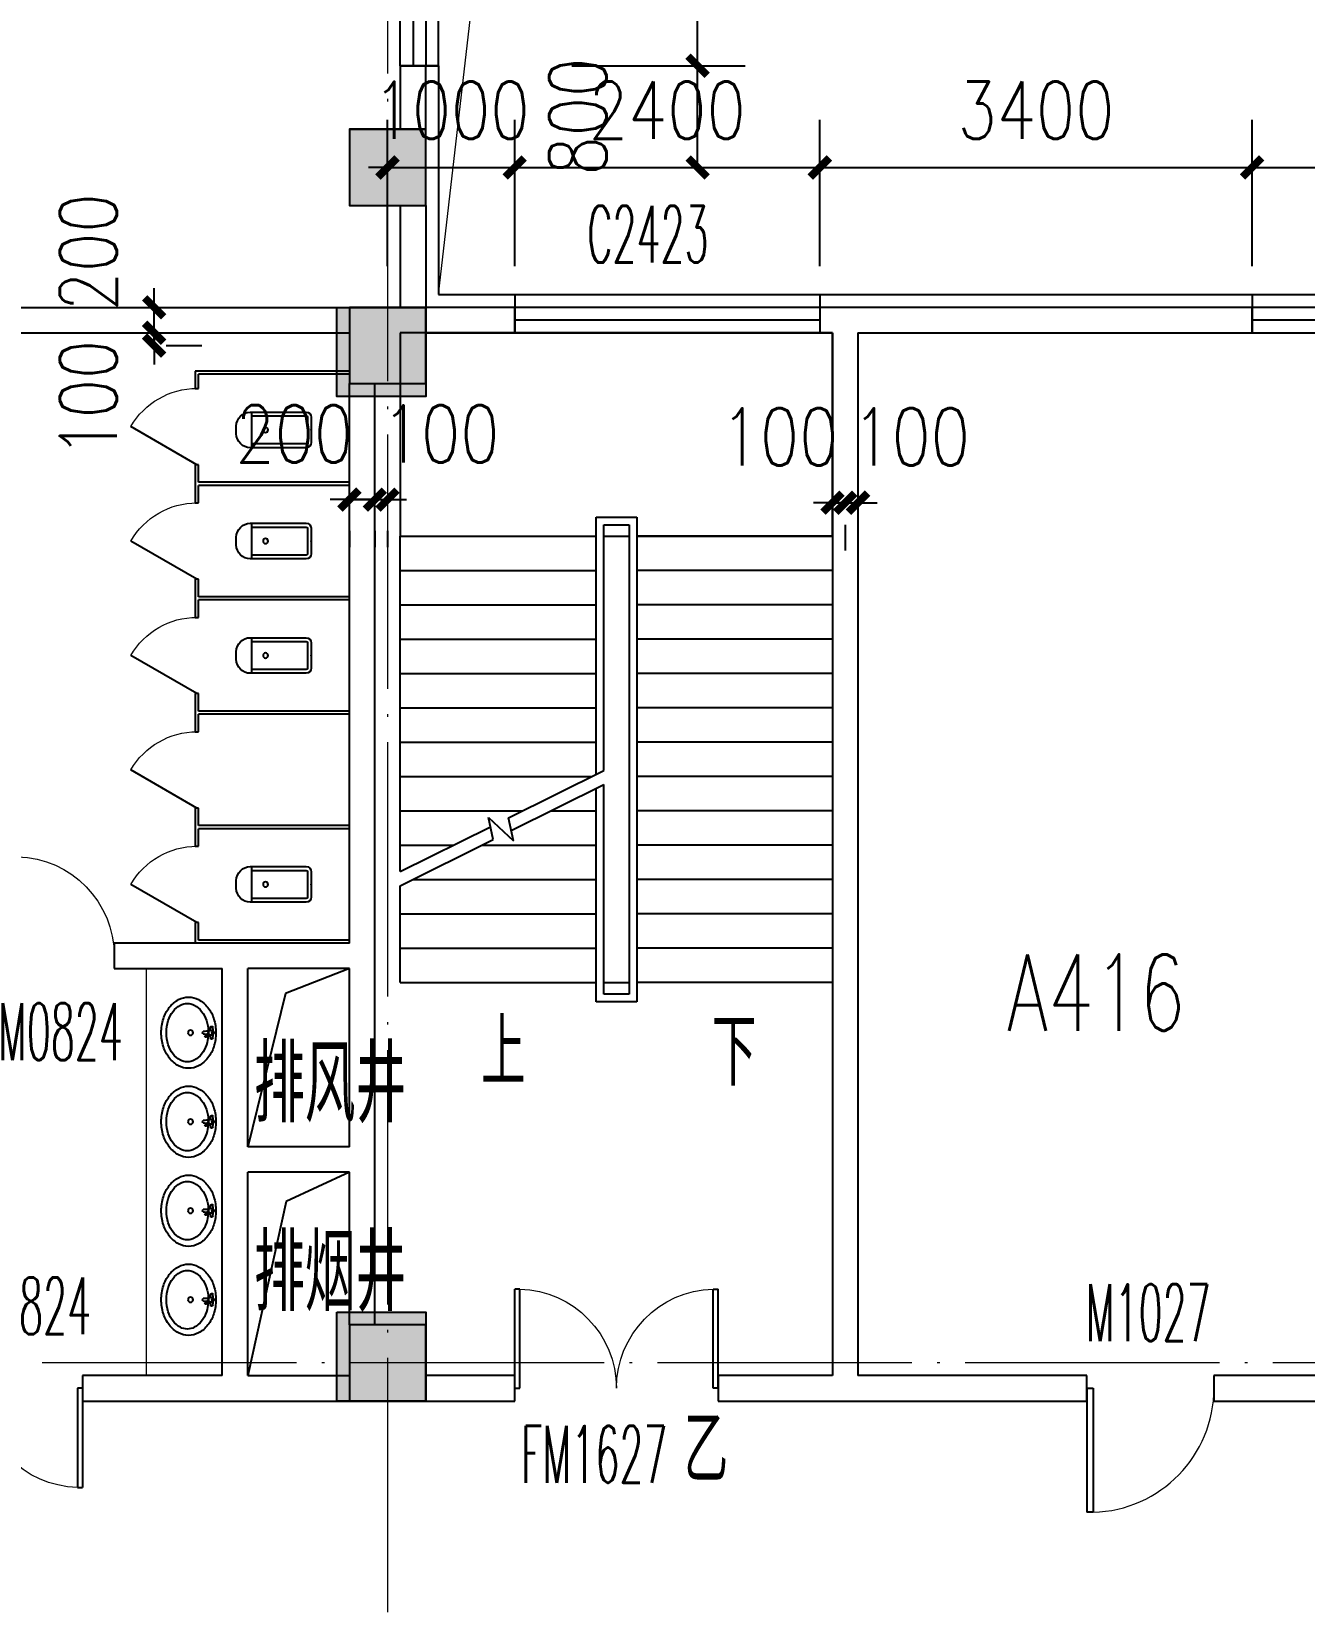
# Model space of a CAD drawing. Extents: x 1417642 to 3570900, y 124798 to 1191112.
# Drawn here: x 1464611 to 1474621, y 275832 to 288285 of the extents above; entities that cross this region are included whole.
import ezdxf

# ---------------------------------------------------------------- set-up
doc = ezdxf.new("R2010")
doc.units = 0
doc.header["$LTSCALE"] = 1000
doc.header["$MEASUREMENT"] = 0
doc.linetypes.add('DOTE', pattern=[2.42, 2, -0.2, 0.02, -0.2])
doc.layers.get('0').update_dxf_attribs({"linetype": 'CONTINUOUS'})
doc.layers.get('Defpoints').update_dxf_attribs({"linetype": 'CONTINUOUS'})
for name, color, linetype in [('colu', 2, 'CONTINUOUS'), ('COLUMN', 9, 'CONTINUOUS'), ('DIM_SYMB', 3, 'CONTINUOUS'), ('DOTE', 1, 'DOTE'), ('LATRINE', 6, 'CONTINUOUS'), ('LVTRY', 6, 'CONTINUOUS'), ('PUB_DIM', 3, 'CONTINUOUS'), ('PUB_HATCH', 8, 'CONTINUOUS'), ('PUB_TEXT', 40, 'CONTINUOUS'), ('STAIR', 2, 'CONTINUOUS'), ('SURFACE', 6, 'CONTINUOUS'), ('tiaozheng', 20, 'CONTINUOUS'), ('WALL', 4, 'CONTINUOUS'), ('WINDOW', 2, 'CONTINUOUS'), ('WINDOW_TEXT', 7, 'CONTINUOUS'), ('柱填充', 8, 'CONTINUOUS'), ('柱填充 @ 1', 8, 'CONTINUOUS')]:
    doc.layers.add(name, color=color, linetype=linetype)
doc.styles.add('_TCH_DIM', font='ROMANS', dxfattribs={"width": 0.7, "bigfont": 'Z'})
doc.styles.add('_TCH_WINDOW', font='ROMANS.shx', dxfattribs={"width": 0.7, "height": 400, "bigfont": 'Z.shx'})
doc.styles.add('DIM_FONT', font='SIMPLEX.shx', dxfattribs={"width": 0.8})
doc.styles.add('Z', font='ROMANS', dxfattribs={"width": 0.7, "bigfont": 'Z'})
doc.dimstyles.new('DIMN150', dxfattribs={"dimscale": 1.5, "dimtxt": 300, "dimasz": 100, "dimexe": 250, "dimexo": 300, "dimgap": 150, "dimtad": 1, "dimdec": 0, "dimzin": 0, "dimdsep": 46, "dimtxsty": 'DIM_FONT', "dimblk": 'ARCHTICK', "dimcen": 0.09, "dimdle": 1.5, "dimclrt": 7, "dimazin": 2, "dimtfac": 1, "dimtdec": 0, "dimtix": 1, "dimtmove": 2, "dimatfit": 3, "dimldrblk": 'ARCHTICK', "dimfxl": 1, "dimtolj": 1, "dimtzin": 0, "dimarcsym": 0})

# ---------------------------------------------------------------- blocks, each defined once
blk = doc.blocks.new('5873')
at = {"layer": '柱填充 @ 1', "ltscale": 1000}
for points in [[(1531128, 714085), (1531828, 714085), (1531828, 713385), (1531128, 713385)], [(1531128, 706185), (1531828, 706185), (1531828, 705485), (1531128, 705485)]]:
    blk.add_hatch(color=256, dxfattribs=at).paths.add_polyline_path(points)
at = {"layer": 'colu', "ltscale": 1000}
for points in [[(1531128, 714085), (1531828, 714085), (1531828, 713385), (1531128, 713385)], [(1531128, 706185), (1531828, 706185), (1531828, 705485), (1531128, 705485)]]:
    blk.add_lwpolyline(points, close=True, dxfattribs=at)
blk = doc.blocks.new('896')
at = {"layer": '柱填充'}
h = blk.add_hatch(color=256, dxfattribs=at)
h.paths.add_polyline_path([(1580873, 568265), (1580873, 568965), (1580273, 568965), (1580273, 568265)])
h.paths.add_polyline_path([(1572873, 568265), (1572873, 568965), (1572273, 568965), (1572273, 568265)])
h.paths.add_polyline_path([(1564873, 568265), (1564873, 568965), (1564273, 568965), (1564273, 568265)])
h.paths.add_polyline_path([(1556873, 568265), (1556873, 568965), (1556273, 568965), (1556273, 568265)])
h.paths.add_polyline_path([(1546873, 568265), (1546873, 568965), (1546273, 568965), (1546273, 568265)])
h.paths.add_polyline_path([(1536873, 568265), (1536873, 568965), (1536273, 568965), (1536273, 568265)])
h.paths.add_polyline_path([(1533273, 568265), (1533273, 568965), (1532673, 568965), (1532673, 568265)])
h.paths.add_polyline_path([(1523273, 568365), (1523273, 568965), (1522673, 568965), (1522673, 568365)])
h.paths.add_polyline_path([(1590123, 558965), (1589423, 558965), (1589423, 558365), (1590123, 558365)])
h.paths.add_polyline_path([(1580923, 558365), (1580923, 559065), (1580223, 559065), (1580223, 558365)])
h.paths.add_polyline_path([(1572923, 558365), (1572923, 559065), (1572223, 559065), (1572223, 558365)])
h.paths.add_polyline_path([(1564923, 558365), (1564923, 559065), (1564223, 559065), (1564223, 558365)])
h.paths.add_polyline_path([(1556923, 558365), (1556923, 559065), (1556223, 559065), (1556223, 558365)])
h.paths.add_polyline_path([(1546923, 558365), (1546923, 559065), (1546223, 559065), (1546223, 558365)])
h.paths.add_polyline_path([(1536873, 558365), (1536873, 558965), (1536273, 558965), (1536273, 558365)])
h.paths.add_polyline_path([(1533273, 558365), (1533273, 558965), (1532673, 558965), (1532673, 558365)])
h.paths.add_polyline_path([(1523372, 558965), (1522672, 558965), (1522672, 558365), (1523372, 558365)])
h.paths.add_polyline_path([(1590123, 554765), (1590123, 555365), (1589523, 555365), (1589523, 554765)])
h.paths.add_polyline_path([(1580873, 554765), (1580873, 555365), (1580273, 555365), (1580273, 554765)])
h.paths.add_polyline_path([(1572873, 554765), (1572873, 555365), (1572273, 555365), (1572273, 554765)])
h.paths.add_polyline_path([(1564873, 554765), (1564873, 555365), (1564273, 555365), (1564273, 554765)])
h.paths.add_polyline_path([(1556873, 554765), (1556873, 555365), (1556273, 555365), (1556273, 554765)])
h.paths.add_polyline_path([(1546873, 554765), (1546873, 555365), (1546273, 555365), (1546273, 554765)])
h.paths.add_polyline_path([(1536873, 554765), (1536873, 555365), (1536273, 555365), (1536273, 554765)])
h.paths.add_polyline_path([(1533273, 554765), (1533273, 555365), (1532673, 555365), (1532673, 554765)])
h.paths.add_polyline_path([(1523372, 555365), (1522672, 555365), (1522672, 554765), (1523372, 554765)])
h.paths.add_polyline_path([(1590123, 546765), (1590123, 547365), (1589523, 547365), (1589523, 546765)])
h.paths.add_polyline_path([(1580873, 546765), (1580873, 547365), (1580273, 547365), (1580273, 546765)])
h.paths.add_polyline_path([(1572873, 546765), (1572873, 547365), (1572273, 547365), (1572273, 546765)])
h.paths.add_polyline_path([(1564873, 546765), (1564873, 547365), (1564273, 547365), (1564273, 546765)])
h.paths.add_polyline_path([(1556873, 546765), (1556873, 547365), (1556273, 547365), (1556273, 546765)])
h.paths.add_polyline_path([(1546873, 546715), (1546873, 547415), (1546173, 547415), (1546173, 546715)])
h.paths.add_polyline_path([(1536973, 546715), (1536973, 547415), (1536273, 547415), (1536273, 546715)])
h.paths.add_polyline_path([(1533273, 546715), (1533273, 547415), (1532573, 547415), (1532573, 546715)])
h.paths.add_polyline_path([(1523372, 547365), (1522672, 547365), (1522672, 546765), (1523372, 546765)])
h.paths.add_polyline_path([(1546873, 539365), (1546173, 539365), (1546173, 538765), (1546873, 538765)])
h.paths.add_polyline_path([(1536973, 538715), (1536973, 539415), (1536273, 539415), (1536273, 538715)])
h.paths.add_polyline_path([(1533273, 538715), (1533273, 539415), (1532573, 539415), (1532573, 538715)])
h.paths.add_polyline_path([(1523372, 539365), (1522672, 539365), (1522672, 538765), (1523372, 538765)])
h.paths.add_polyline_path([(1546873, 531365), (1546173, 531365), (1546173, 530765), (1546873, 530765)])
h.paths.add_polyline_path([(1536973, 530715), (1536973, 531415), (1536273, 531415), (1536273, 530715)])
h.paths.add_polyline_path([(1533273, 530715), (1533273, 531415), (1532573, 531415), (1532573, 530715)])
h.paths.add_polyline_path([(1523372, 531365), (1522672, 531365), (1522672, 530765), (1523372, 530765)])
h.paths.add_polyline_path([(1546873, 523365), (1546173, 523365), (1546173, 522765), (1546873, 522765)])
h.paths.add_polyline_path([(1536973, 522715), (1536973, 523415), (1536273, 523415), (1536273, 522715)])
h.paths.add_polyline_path([(1533273, 522715), (1533273, 523415), (1532573, 523415), (1532573, 522715)])
h.paths.add_polyline_path([(1523372, 523365), (1522672, 523365), (1522672, 522765), (1523372, 522765)])
h.paths.add_polyline_path([(1546873, 515365), (1546173, 515365), (1546173, 514765), (1546873, 514765)])
h.paths.add_polyline_path([(1536973, 514715), (1536973, 515415), (1536273, 515415), (1536273, 514715)])
h.paths.add_polyline_path([(1533273, 514715), (1533273, 515415), (1532573, 515415), (1532573, 514715)])
h.paths.add_polyline_path([(1523372, 515365), (1522672, 515365), (1522672, 514765), (1523372, 514765)])
h.paths.add_polyline_path([(1546873, 507365), (1546173, 507365), (1546173, 506765), (1546873, 506765)])
h.paths.add_polyline_path([(1536973, 506715), (1536973, 507415), (1536273, 507415), (1536273, 506715)])
h.paths.add_polyline_path([(1533273, 506715), (1533273, 507415), (1532573, 507415), (1532573, 506715)])
h.paths.add_polyline_path([(1523372, 507365), (1522672, 507365), (1522672, 506765), (1523372, 506765)])
h.paths.add_polyline_path([(1546873, 499365), (1546173, 499365), (1546173, 498765), (1546873, 498765)])
h.paths.add_polyline_path([(1536973, 498715), (1536973, 499415), (1536273, 499415), (1536273, 498715)])
h.paths.add_polyline_path([(1533273, 498715), (1533273, 499415), (1532573, 499415), (1532573, 498715)])
h.paths.add_polyline_path([(1523372, 499365), (1522672, 499365), (1522672, 498765), (1523372, 498765)])
h.paths.add_polyline_path([(1546873, 490765), (1546873, 491365), (1546273, 491365), (1546273, 490765)])
h.paths.add_polyline_path([(1536873, 490765), (1536873, 491365), (1536273, 491365), (1536273, 490765)])
h.paths.add_polyline_path([(1533273, 490765), (1533273, 491365), (1532673, 491365), (1532673, 490765)])
h.paths.add_polyline_path([(1523273, 490765), (1523273, 491365), (1522673, 491365), (1522673, 490765)])
at = {"layer": 'colu'}
blk.add_lwpolyline([(1546873, 490765), (1546873, 491365), (1546273, 491365), (1546273, 490765)], close=True, dxfattribs=at)
blk = doc.blocks.new('_ArchTick')
at = {"color": 0, "linetype": 'ByBlock', "const_width": 0.4}
blk.add_lwpolyline([(-0.5, -0.5), (0.5, 0.5)], dxfattribs=at)
blk = doc.blocks.new('*D63')
at = {"layer": 'Defpoints', "color": 0}
for p in [(1465218, 285917), (1465218, 285817), (1465574, 285917)]:
    blk.add_point(p, dxfattribs=at)
at = {"layer": 'PUB_DIM', "color": 0, "lineweight": -2}
for p, q in [((1465574, 285917), (1465574, 286067)), ((1465574, 285817), (1465574, 285917)), ((1465574, 285817), (1465574, 285667)), ((1465668, 285917), (1465949, 285917)), ((1465668, 285817), (1465949, 285817))]:
    blk.add_line(p, q, dxfattribs=at)
at = {"layer": 'PUB_DIM', "color": 0, "lineweight": -2, "xscale": 150, "yscale": 150, "zscale": 150}
for p, rotation in [((1465574, 285917), 270), ((1465574, 285817), 90)]:
    blk.add_blockref('_ArchTick', p, dxfattribs=dict(at, rotation=rotation))
at = {"layer": 'PUB_DIM', "color": 7, "insert": (1465057, 285399), "char_height": 450, "attachment_point": 5, "rotation": 90, "style": 'DIM_FONT'}
blk.add_mtext('\\A1;100', dxfattribs=at)
blk = doc.blocks.new('*D64')
at = {"layer": 'Defpoints', "color": 0}
for p in [(1465218, 286117), (1465574, 286117), (1465218, 285917)]:
    blk.add_point(p, dxfattribs=at)
at = {"layer": 'PUB_DIM', "color": 0, "lineweight": -2}
for p, q in [((1465574, 286117), (1465574, 286267)), ((1465574, 285917), (1465574, 286117)), ((1465668, 286117), (1465949, 286117)), ((1465574, 285917), (1465574, 285767)), ((1465668, 285917), (1465949, 285917))]:
    blk.add_line(p, q, dxfattribs=at)
at = {"layer": 'PUB_DIM', "color": 0, "lineweight": -2, "xscale": 150, "yscale": 150, "zscale": 150}
for p, rotation in [((1465574, 286117), 270), ((1465574, 285917), 90)]:
    blk.add_blockref('_ArchTick', p, dxfattribs=dict(at, rotation=rotation))
at = {"layer": 'PUB_DIM', "color": 7, "insert": (1465057, 286550), "char_height": 450, "attachment_point": 5, "rotation": 90, "style": 'DIM_FONT'}
blk.add_mtext('\\A1;200', dxfattribs=at)
blk = doc.blocks.new('*D835')
at = {"layer": 'Defpoints', "color": 0}
for p in [(1467310, 284809), (1467410, 284809), (1467410, 284605)]:
    blk.add_point(p, dxfattribs=at)
at = {"layer": 'PUB_DIM', "color": 0, "lineweight": -2}
for p, q in [((1467310, 284605), (1467160, 284605)), ((1467310, 284605), (1467410, 284605)), ((1467410, 284605), (1467560, 284605)), ((1467310, 284359), (1467310, 284230)), ((1467410, 284359), (1467410, 284230))]:
    blk.add_line(p, q, dxfattribs=at)
at = {"layer": 'PUB_DIM', "color": 0, "lineweight": -2, "xscale": 150, "yscale": 150, "zscale": 150}
blk.add_blockref('_ArchTick', (1467310, 284605), dxfattribs=at)
at = {"layer": 'PUB_DIM', "color": 0, "lineweight": -2, "xscale": 150, "yscale": 150, "zscale": 150, "rotation": 180}
blk.add_blockref('_ArchTick', (1467410, 284605), dxfattribs=at)
at = {"layer": 'PUB_DIM', "color": 7, "insert": (1467828, 285122), "char_height": 450, "attachment_point": 5, "style": 'DIM_FONT'}
blk.add_mtext('\\A1;100', dxfattribs=at)
blk = doc.blocks.new('*D836')
at = {"layer": 'Defpoints', "color": 0}
for p in [(1467110, 284809), (1467310, 284809), (1467310, 284605)]:
    blk.add_point(p, dxfattribs=at)
at = {"layer": 'PUB_DIM', "color": 0, "lineweight": -2}
for p, q in [((1467110, 284605), (1466960, 284605)), ((1467110, 284605), (1467310, 284605)), ((1467310, 284605), (1467460, 284605)), ((1467110, 284359), (1467110, 284230)), ((1467310, 284359), (1467310, 284230))]:
    blk.add_line(p, q, dxfattribs=at)
at = {"layer": 'PUB_DIM', "color": 0, "lineweight": -2, "xscale": 150, "yscale": 150, "zscale": 150}
blk.add_blockref('_ArchTick', (1467110, 284605), dxfattribs=at)
at = {"layer": 'PUB_DIM', "color": 0, "lineweight": -2, "xscale": 150, "yscale": 150, "zscale": 150, "rotation": 180}
blk.add_blockref('_ArchTick', (1467310, 284605), dxfattribs=at)
at = {"layer": 'PUB_DIM', "color": 7, "insert": (1466677, 285122), "char_height": 450, "attachment_point": 5, "style": 'DIM_FONT'}
blk.add_mtext('\\A1;200', dxfattribs=at)
blk = doc.blocks.new('*D837')
at = {"layer": 'Defpoints', "color": 0}
for p in [(1470910, 284856), (1471010, 284856), (1471010, 284581)]:
    blk.add_point(p, dxfattribs=at)
at = {"layer": 'PUB_DIM', "color": 0, "lineweight": -2}
for p, q in [((1470910, 284581), (1470760, 284581)), ((1470910, 284581), (1471010, 284581)), ((1471010, 284581), (1471160, 284581)), ((1470910, 284406), (1470910, 284206)), ((1471010, 284406), (1471010, 284206))]:
    blk.add_line(p, q, dxfattribs=at)
at = {"layer": 'PUB_DIM', "color": 0, "lineweight": -2, "xscale": 150, "yscale": 150, "zscale": 150}
blk.add_blockref('_ArchTick', (1470910, 284581), dxfattribs=at)
at = {"layer": 'PUB_DIM', "color": 0, "lineweight": -2, "xscale": 150, "yscale": 150, "zscale": 150, "rotation": 180}
blk.add_blockref('_ArchTick', (1471010, 284581), dxfattribs=at)
at = {"layer": 'PUB_DIM', "color": 7, "insert": (1470493, 285099), "char_height": 450, "attachment_point": 5, "style": 'DIM_FONT'}
blk.add_mtext('\\A1;100', dxfattribs=at)
blk = doc.blocks.new('*D838')
at = {"layer": 'Defpoints', "color": 0}
for p in [(1471010, 284856), (1471110, 284856), (1471110, 284581)]:
    blk.add_point(p, dxfattribs=at)
at = {"layer": 'PUB_DIM', "color": 0, "lineweight": -2}
for p, q in [((1471010, 284581), (1470860, 284581)), ((1471010, 284581), (1471110, 284581)), ((1471110, 284581), (1471260, 284581)), ((1471010, 284406), (1471010, 284206)), ((1471110, 284406), (1471110, 284206))]:
    blk.add_line(p, q, dxfattribs=at)
at = {"layer": 'PUB_DIM', "color": 0, "lineweight": -2, "xscale": 150, "yscale": 150, "zscale": 150}
blk.add_blockref('_ArchTick', (1471010, 284581), dxfattribs=at)
at = {"layer": 'PUB_DIM', "color": 0, "lineweight": -2, "xscale": 150, "yscale": 150, "zscale": 150, "rotation": 180}
blk.add_blockref('_ArchTick', (1471110, 284581), dxfattribs=at)
at = {"layer": 'PUB_DIM', "color": 7, "insert": (1471528, 285099), "char_height": 450, "attachment_point": 5, "style": 'DIM_FONT'}
blk.add_mtext('\\A1;100', dxfattribs=at)
blk = doc.blocks.new('*D1093')
at = {"layer": 'Defpoints', "color": 0}
for p in [(1476610, 287217), (1474210, 285991), (1476610, 285991)]:
    blk.add_point(p, dxfattribs=at)
at = {"layer": 'PUB_DIM', "color": 0, "lineweight": -2}
for p, q in [((1474210, 286441), (1474210, 287592)), ((1476610, 286441), (1476610, 287592)), ((1474208, 287217), (1476613, 287217))]:
    blk.add_line(p, q, dxfattribs=at)
at = {"layer": 'PUB_DIM', "color": 0, "lineweight": -2, "xscale": 150, "yscale": 150, "zscale": 150, "rotation": 180}
blk.add_blockref('_ArchTick', (1474210, 287217), dxfattribs=at)
at = {"layer": 'PUB_DIM', "color": 0, "lineweight": -2, "xscale": 150, "yscale": 150, "zscale": 150}
blk.add_blockref('_ArchTick', (1476610, 287217), dxfattribs=at)
at = {"layer": 'PUB_DIM', "color": 7, "insert": (1475410, 287667), "char_height": 450, "attachment_point": 5, "style": 'DIM_FONT'}
blk.add_mtext('\\A1;2400', dxfattribs=at)
blk = doc.blocks.new('*D1094')
at = {"layer": 'Defpoints', "color": 0}
for p in [(1474210, 287217), (1470810, 285991), (1474210, 285991)]:
    blk.add_point(p, dxfattribs=at)
at = {"layer": 'PUB_DIM', "color": 0, "lineweight": -2}
for p, q in [((1470810, 286441), (1470810, 287592)), ((1474210, 286441), (1474210, 287592)), ((1470808, 287217), (1474213, 287217))]:
    blk.add_line(p, q, dxfattribs=at)
at = {"layer": 'PUB_DIM', "color": 0, "lineweight": -2, "xscale": 150, "yscale": 150, "zscale": 150, "rotation": 180}
blk.add_blockref('_ArchTick', (1470810, 287217), dxfattribs=at)
at = {"layer": 'PUB_DIM', "color": 0, "lineweight": -2, "xscale": 150, "yscale": 150, "zscale": 150}
blk.add_blockref('_ArchTick', (1474210, 287217), dxfattribs=at)
at = {"layer": 'PUB_DIM', "color": 7, "insert": (1472510, 287667), "char_height": 450, "attachment_point": 5, "style": 'DIM_FONT'}
blk.add_mtext('\\A1;3400', dxfattribs=at)
blk = doc.blocks.new('*D1095')
at = {"layer": 'Defpoints', "color": 0}
for p in [(1470810, 287217), (1468410, 285991), (1470810, 285991)]:
    blk.add_point(p, dxfattribs=at)
at = {"layer": 'PUB_DIM', "color": 0, "lineweight": -2}
for p, q in [((1468410, 286441), (1468410, 287592)), ((1470810, 286441), (1470810, 287592)), ((1468408, 287217), (1470813, 287217))]:
    blk.add_line(p, q, dxfattribs=at)
at = {"layer": 'PUB_DIM', "color": 0, "lineweight": -2, "xscale": 150, "yscale": 150, "zscale": 150, "rotation": 180}
blk.add_blockref('_ArchTick', (1468410, 287217), dxfattribs=at)
at = {"layer": 'PUB_DIM', "color": 0, "lineweight": -2, "xscale": 150, "yscale": 150, "zscale": 150}
blk.add_blockref('_ArchTick', (1470810, 287217), dxfattribs=at)
at = {"layer": 'PUB_DIM', "color": 7, "insert": (1469610, 287667), "char_height": 450, "attachment_point": 5, "style": 'DIM_FONT'}
blk.add_mtext('\\A1;2400', dxfattribs=at)
blk = doc.blocks.new('*D1096')
at = {"layer": 'Defpoints', "color": 0}
for p in [(1468410, 287217), (1467410, 285991), (1468410, 285991)]:
    blk.add_point(p, dxfattribs=at)
at = {"layer": 'PUB_DIM', "color": 0, "lineweight": -2}
for p, q in [((1467410, 286441), (1467410, 287592)), ((1468410, 286441), (1468410, 287592)), ((1467410, 287217), (1467260, 287217)), ((1467410, 287217), (1468410, 287217)), ((1468410, 287217), (1468560, 287217))]:
    blk.add_line(p, q, dxfattribs=at)
at = {"layer": 'PUB_DIM', "color": 0, "lineweight": -2, "xscale": 150, "yscale": 150, "zscale": 150}
blk.add_blockref('_ArchTick', (1467410, 287217), dxfattribs=at)
at = {"layer": 'PUB_DIM', "color": 0, "lineweight": -2, "xscale": 150, "yscale": 150, "zscale": 150, "rotation": 180}
blk.add_blockref('_ArchTick', (1468410, 287217), dxfattribs=at)
at = {"layer": 'PUB_DIM', "color": 7, "insert": (1467910, 287667), "char_height": 450, "attachment_point": 5, "style": 'DIM_FONT'}
blk.add_mtext('\\A1;1000', dxfattribs=at)
blk = doc.blocks.new('*D1118')
at = {"layer": 'Defpoints', "color": 0}
for p in [(1468409, 288017), (1469849, 288017), (1468409, 287217)]:
    blk.add_point(p, dxfattribs=at)
at = {"layer": 'PUB_DIM', "color": 0, "lineweight": -2}
for p, q in [((1468859, 288017), (1470224, 288017)), ((1469849, 287215), (1469849, 288019)), ((1468859, 287217), (1470224, 287217))]:
    blk.add_line(p, q, dxfattribs=at)
at = {"layer": 'PUB_DIM', "color": 0, "lineweight": -2, "xscale": 150, "yscale": 150, "zscale": 150}
for p, rotation in [((1469849, 288017), 90), ((1469849, 287217), 270)]:
    blk.add_blockref('_ArchTick', p, dxfattribs=dict(at, rotation=rotation))
at = {"layer": 'PUB_DIM', "color": 7, "insert": (1468907, 287617), "char_height": 450, "attachment_point": 5, "rotation": 90, "style": 'DIM_FONT'}
blk.add_mtext('\\A1;800', dxfattribs=at)
blk = doc.blocks.new('*D1119')
at = {"layer": 'Defpoints', "color": 0}
for p in [(1468409, 290417), (1469849, 290417), (1468409, 288017)]:
    blk.add_point(p, dxfattribs=at)
at = {"layer": 'PUB_DIM', "color": 0, "lineweight": -2}
for p, q in [((1468859, 290417), (1470224, 290417)), ((1469849, 288015), (1469849, 290419)), ((1468859, 288017), (1470224, 288017))]:
    blk.add_line(p, q, dxfattribs=at)
at = {"layer": 'PUB_DIM', "color": 0, "lineweight": -2, "xscale": 150, "yscale": 150, "zscale": 150}
for p, rotation in [((1469849, 290417), 90), ((1469849, 288017), 270)]:
    blk.add_blockref('_ArchTick', p, dxfattribs=dict(at, rotation=rotation))
at = {"layer": 'PUB_DIM', "color": 7, "insert": (1469399, 289217), "char_height": 450, "attachment_point": 5, "rotation": 90, "style": 'DIM_FONT'}
blk.add_mtext('\\A1;2400', dxfattribs=at)
blk = doc.blocks.new('_FZH')
blk.add_lwpolyline([(-0.5, -0.5), (0.5, -0.5), (0.5, 0.5), (-0.5, 0.5)], close=True)
at = {"layer": 'PUB_HATCH'}
blk.add_solid([(-0.5, -0.5), (0.5, -0.5), (-0.5, 0.5), (0.5, 0.5)], dxfattribs=at)
blk = doc.blocks.new('$TCHSYS$WIN2D')
for p, q in [((-0.5, 0.5), (0.5, 0.5)), ((-0.5, 0.5), (-0.5, -0.5)), ((0.5, 0.5), (0.5, -0.5)), ((0.5, 0.1667), (-0.5, 0.1667)), ((0.5, -0.1667), (-0.5, -0.1667)), ((-0.5, -0.5), (0.5, -0.5))]:
    blk.add_line(p, q)
blk = doc.blocks.new('$DorLib2D$00000001')
for p, q in [((0.45, 0.975), (0.5, 0.975)), ((0.45, 0), (0.45, 0.975)), ((0.5, 0), (0.5, 0.975)), ((0.5, 0), (0.45, 0))]:
    blk.add_line(p, q)
at = {"lineweight": 13}
blk.add_arc((0.475, 0), 0.975, 91.4693, 180, dxfattribs=at)
blk = doc.blocks.new('$lvtry$00000200')
for p, q in [((-140, -40, 0), (-140, -480, 0)), ((-110, -40, 0), (-110, -470, 0)), ((100, 0, 0), (-100, 0, 0)), ((100, -30, 0), (-100, -30, 0)), ((110, -470, 0), (110, -40, 0)), ((140, -480, 0), (140, -40, 0)), ((140, -470, 0), (-140, -470, 0)), ((-30, -590, 0), (30, -590, 0))]:
    blk.add_line(p, q)
blk.add_circle((0, -359, 0), 20)
for centre, radius, start, end in [((-100, -40, 0), 40, 90, 180), ((-100, -40, 0), 10, 90, 180), ((100, -40, 0), 40, 0, 90), ((100, -40, 0), 10, 0, 90), ((-30, -480, 0), 110, 180, 270), ((30, -480, 0), 110, 270, 0)]:
    blk.add_arc(centre, radius, start, end)
blk.add_point((0, 0))
blk = doc.blocks.new('$TCHSYS$APDOOR2D')
blk.add_line((0.5, 0), (0, 0.866))
at = {"lineweight": 13}
blk.add_arc((0.5, 0), 1, 120, 180, dxfattribs=at)
blk = doc.blocks.new('$lvtry$00000193')
for p, q in [((-17, -43, 0), (-17, -33, 0)), ((17, -43, 0), (17, -33, 0))]:
    blk.add_line(p, q)
at = {"elevation": 0}
blk.add_lwpolyline([(280, -215, 0.12431), (260, -136, 0.105707), (198, -63, 0.086941), (110, -17, 0.077137), (0, 0, 0.077137), (-110, -17, 0.086941), (-198, -63, 0.105707), (-260, -136, 0.12431), (-280, -215, 0.12431), (-260, -294, 0.105707), (-198, -367, 0.086941), (-110, -413, 0.077137), (0, -430, 0.077137), (110, -413, 0.086941), (198, -367, 0.105707), (260, -294, 0.12431)], format="xyb", close=True, dxfattribs=at)
blk.add_lwpolyline([(-25, -61, 0.056876), (-95, -75, 0.086941), (-168, -113, 0.105707), (-216, -170, 0.12431), (-230, -225, 0.12431), (-216, -280, 0.105707), (-168, -337, 0.086941), (-95, -375, 0.077137), (0, -390, 0.077137), (95, -375, 0.086941), (168, -337, 0.105707), (216, -280, 0.12431), (230, -225, 0.12431), (216, -170, 0.105707), (168, -113, 0.086941), (95, -75, 0.06676), (13, -60, 0.06676)], format="xyb", dxfattribs=at)
for centre, radius in [((0, -43, 0), 16.7), ((0, -200, 0), 20)]:
    blk.add_circle(centre, radius)
for centre, radius, start, end in [((-40, -34, 0), 10.1, 106.6096, 258.1648), ((-64, 234, 0), 259, 274.7069, 282.3732), ((-75, -213, 0), 173, 71.36, 79.1873), ((-29, -80, 0), 6.77, 155.344, 308.3224), ((-171, 19, 0), 166, 324.8411, 338.1337), ((-171, 19, 0), 170, 324.8411, 331.3523), ((-29, -80, 0), 3.37, 155.344, 308.3224), ((100, -194, 0), 170, 132.3141, 138.8253), ((100, -194, 0), 166, 125.5327, 138.8253), ((-12, -58, 0), 10.6, 201.8924, 261.774), ((0, -33, 0), 16.7, 0, 180), ((-381, -115, 0), 372, 2.3982, 6.7627), ((0, -96, 0), 9.9, 201.7837, 338.2163), ((64, 234, 0), 259, 257.6268, 265.2931), ((381, -115, 0), 372, 170.1008, 177.6018), ((75, -213, 0), 173, 100.8127, 110.4191), ((40, -34, 0), 10.1, 281.8352, 73.3904)]:
    blk.add_arc(centre, radius, start, end)
blk.add_point((0, -33, 0))
blk = doc.blocks.new('$DorLib2D$00000002')
for p, q in [((-0.5, 0), (-0.5, 0.4875)), ((-0.475, 0.4875), (-0.5, 0.4875)), ((-0.475, 0), (-0.475, 0.4875)), ((0.475, 0), (0.475, 0.4875)), ((0.475, 0.4875), (0.5, 0.4875)), ((0.5, 0), (0.5, 0.4875)), ((-0.5, 0), (-0.475, 0)), ((0.5, 0), (0.475, 0))]:
    blk.add_line(p, q)
at = {"lineweight": 13}
for centre, start, end in [((-0.4875, 0), 0, 88.53072), ((0.4875, 0), 91.46928, 180)]:
    blk.add_arc(centre, 0.4875, start, end, dxfattribs=at)

msp = doc.modelspace()

# ---------------------------------------------------------------- linework, layer by layer
at = {"layer": 'DIM_SYMB'}
for points in [[(1470110.3, 280672, 0, 0, 0), (1470110.3, 285117, 0, 0, 0), (1468310.3, 285117, 0, 0, 0), (1468310.3, 282607, 120, 0, 0), (1468310.3, 282157, 0, 0, 0)], [(1468310.3, 280672, 0, 0, 0), (1468310.3, 281437, 120, 0, 0), (1468310.3, 281887, 0, 0, 0)]]:
    msp.add_lwpolyline(points, format="xyseb", dxfattribs=at)
at = {"layer": 'DOTE', "lineweight": 0}
for points in [[(1467410.3, 369817), (1467410.3, 259645.1)], [(1597373.8, 277817), (1432083.9, 277817)]]:
    msp.add_lwpolyline(points, dxfattribs=at)
at = {"layer": 'LATRINE'}
for p, q in [((1467110.3, 285615.7), (1465897.8, 285615.7)), ((1465897.8, 285615.7), (1465897.8, 285479.4)), ((1467110.3, 285590.7), (1465922.8, 285590.7)), ((1465922.8, 285479.4), (1465922.8, 285590.7)), ((1465897.8, 285479.4), (1465922.8, 285479.4)), ((1465922.8, 284879.4), (1465897.8, 284879.4)), ((1465897.8, 284879.4), (1465897.8, 284732.4)), ((1465922.8, 284741.9), (1465922.8, 284879.4)), ((1465897.8, 284729.4), (1465897.8, 284579.4)), ((1467110.3, 284741.9), (1465922.8, 284741.9)), ((1467110.3, 284716.9), (1465922.8, 284716.9)), ((1465922.8, 284579.4), (1465922.8, 284716.9)), ((1467110.3, 284716.9), (1467110.3, 284741.9)), ((1465897.8, 284579.4), (1465922.8, 284579.4)), ((1465922.8, 283979.4), (1465897.8, 283979.4)), ((1465897.8, 283979.4), (1465897.8, 283829.4)), ((1465922.8, 283841.9), (1465922.8, 283979.4)), ((1465897.8, 283829.4), (1465897.8, 283679.4)), ((1467110.3, 283841.9), (1465922.8, 283841.9)), ((1467110.3, 283816.9), (1465922.8, 283816.9)), ((1465922.8, 283679.4), (1465922.8, 283816.9)), ((1467110.3, 283816.9), (1467110.3, 283841.9)), ((1465897.8, 283679.4), (1465922.8, 283679.4)), ((1465922.8, 283079.4), (1465897.8, 283079.4)), ((1465897.8, 283079.4), (1465897.8, 282929.4)), ((1465922.8, 282941.9), (1465922.8, 283079.4)), ((1467110.3, 282941.9), (1465922.8, 282941.9)), ((1467110.3, 282916.9), (1467110.3, 282941.9)), ((1465897.8, 282929.4), (1465897.8, 282779.4)), ((1467110.3, 282916.9), (1465922.8, 282916.9)), ((1465922.8, 282779.4), (1465922.8, 282916.9)), ((1465897.8, 282779.4), (1465922.8, 282779.4)), ((1465922.8, 282179.4), (1465897.8, 282179.4)), ((1465897.8, 282179.4), (1465897.8, 282029.4)), ((1465922.8, 282041.9), (1465922.8, 282179.4)), ((1465897.8, 282029.4), (1465897.8, 281879.4)), ((1467110.3, 282041.9), (1465922.8, 282041.9)), ((1467110.3, 282016.9), (1465922.8, 282016.9)), ((1465922.8, 281879.4), (1465922.8, 282016.9)), ((1467110.3, 282016.9), (1467110.3, 282041.9)), ((1465897.8, 281879.4), (1465922.8, 281879.4)), ((1465922.8, 281279.4), (1465897.8, 281279.4)), ((1465897.8, 281279.4), (1465897.8, 281116.9)), ((1465922.8, 281141.9), (1465922.8, 281279.4)), ((1467110.3, 281116.9), (1465897.8, 281116.9)), ((1467110.3, 281141.9), (1465922.8, 281141.9)), ((1467110.3, 281116.9), (1467110.3, 281141.9))]:
    msp.add_line(p, q, dxfattribs=at)
at = {"layer": 'LATRINE', "lineweight": 0}
msp.add_lwpolyline([(1465510.3, 280916.9), (1465510.3, 277714)], dxfattribs=at)
at = {"layer": 'STAIR'}
for p, q in [((1470910.3, 285917), (1467510.3, 285917)), ((1467510.3, 285917), (1467510.3, 284317)), ((1470910.3, 284317), (1470910.3, 285917)), ((1469050.3, 282446.2), (1469050.3, 284467)), ((1469050.3, 284467), (1469370.3, 284467)), ((1469370.3, 284467), (1469370.3, 280657)), ((1467510.3, 281679.6), (1467510.3, 284317)), ((1467510.3, 284317), (1469050.3, 284317)), ((1467510.3, 284317), (1469050.3, 284317)), ((1469110.3, 282476.1), (1469110.3, 284407)), ((1469110.3, 284407), (1469310.3, 284407)), ((1469110.3, 282476.1), (1469110.3, 284317)), ((1469110.3, 284317), (1469310.3, 284317)), ((1469310.3, 284407), (1469310.3, 280717)), ((1469310.3, 284317), (1469310.3, 280807)), ((1470910.3, 284317), (1469370.3, 284317)), ((1469370.3, 284317), (1470910.3, 284317)), ((1470910.3, 284317), (1470910.3, 280807)), ((1467510.3, 284047), (1469050.3, 284047)), ((1470910.3, 284047), (1469370.3, 284047)), ((1467510.3, 283777), (1469050.3, 283777)), ((1470910.3, 283777), (1469370.3, 283777)), ((1467510.3, 283507), (1469050.3, 283507)), ((1470910.3, 283507), (1469370.3, 283507)), ((1467510.3, 283237), (1469050.3, 283237)), ((1470910.3, 283237), (1469370.3, 283237)), ((1467510.3, 282967), (1469050.3, 282967)), ((1470910.3, 282967), (1469370.3, 282967)), ((1467510.3, 282697), (1469050.3, 282697)), ((1470910.3, 282697), (1469370.3, 282697)), ((1468362.5, 282103.8), (1469110.3, 282476.1)), ((1467510.3, 282427), (1469011.6, 282427)), ((1468383.1, 282002.4), (1469110.3, 282364.4)), ((1469050.3, 280657), (1469050.3, 282334.5)), ((1469110.3, 280807), (1469110.3, 282364.4)), ((1469110.3, 280717), (1469110.3, 282364.4)), ((1470910.3, 282427), (1469370.3, 282427)), ((1467510.3, 282157), (1468469.3, 282157)), ((1468240.1, 281931.2), (1468204.7, 282106.1)), ((1468204.7, 282106.1), (1468399.7, 281920.8)), ((1468399.7, 281920.8), (1468362.5, 282103.8)), ((1468693.7, 282157), (1469050.3, 282157)), ((1470910.3, 282157), (1469370.3, 282157)), ((1467510.3, 281679.6), (1468219.6, 282032.7)), ((1467510.3, 281567.9), (1468240.1, 281931.2)), ((1467510.3, 281887), (1467926.9, 281887)), ((1468151.3, 281887), (1469050.3, 281887)), ((1470910.3, 281887), (1469370.3, 281887)), ((1467608.9, 281617), (1469050.3, 281617)), ((1470910.3, 281617), (1469370.3, 281617)), ((1467510.3, 280807), (1467510.3, 281567.9)), ((1467510.3, 281347), (1469050.3, 281347)), ((1470910.3, 281347), (1469370.3, 281347)), ((1467510.3, 281077), (1469050.3, 281077)), ((1470910.3, 281077), (1469370.3, 281077)), ((1467510.3, 280807), (1469050.3, 280807)), ((1469110.3, 280807), (1469310.3, 280807)), ((1469310.3, 280717), (1469110.3, 280717)), ((1470910.3, 280807), (1469370.3, 280807)), ((1469370.3, 280657), (1469050.3, 280657))]:
    msp.add_line(p, q, dxfattribs=at)
at = {"layer": 'STAIR', "lineweight": 0}
msp.add_lwpolyline([(1467810.8, 286217), (1473366, 334417), (1511010.3, 342817)], dxfattribs=at)
at = {"layer": 'SURFACE'}
for p, q in [((1467810.3, 288017), (1467710.3, 288017)), ((1467810.3, 288017), (1467810.3, 287217)), ((1467810.3, 287217), (1467810.3, 286217)), ((1467810.3, 286217), (1468410.3, 286217)), ((1468410.3, 286217), (1468410.3, 286117)), ((1470810.3, 286217), (1470810.3, 286117)), ((1470810.3, 286217), (1471010.3, 286217)), ((1471010.3, 286217), (1474210.3, 286217)), ((1474210.3, 286217), (1474210.3, 286117))]:
    msp.add_line(p, q, dxfattribs=at)
at = {"layer": 'tiaozheng', "color": 2}
for p, q in [((1467110.3, 280916.9), (1466608.2, 280720.2)), ((1466608.2, 280720.2), (1466310.3, 279516.9)), ((1467110.3, 279316.9), (1466613.9, 279085.1)), ((1466613.9, 279085.1), (1466310.3, 277717))]:
    msp.add_line(p, q, dxfattribs=at)
at = {"layer": 'WALL'}
for p, q in [((1467710.3, 288017), (1467510.3, 288017)), ((1467510.3, 288017), (1467510.3, 287517)), ((1467710.3, 287517), (1467710.3, 288017)), ((1467510.3, 286917), (1467510.3, 286117)), ((1467710.3, 286917), (1467710.3, 286117)), ((1462510.3, 286117), (1467110.3, 286117)), ((1468410.3, 286117), (1467710.3, 286117)), ((1468410.3, 285917), (1468410.3, 286117)), ((1471010.3, 286117), (1470810.3, 286117)), ((1470810.3, 286117), (1470810.3, 285917)), ((1474210.3, 286117), (1471010.3, 286117)), ((1474210.3, 285917), (1474210.3, 286117)), ((1462610.3, 285917), (1467110.3, 285917)), ((1467710.3, 285917), (1468410.3, 285917)), ((1470810.3, 285917), (1470910.3, 285917)), ((1470910.3, 285917), (1470910.3, 277717)), ((1471110.3, 285917), (1471110.3, 277717)), ((1471110.3, 285917), (1474210.3, 285917)), ((1467110.3, 281116.9), (1467110.3, 285517)), ((1467310.3, 281016.9), (1467310.3, 285517)), ((1466210.3, 281116.9), (1465260.3, 281116.9)), ((1465260.3, 281116.9), (1465260.3, 280916.9)), ((1467110.3, 281116.9), (1466210.3, 281116.9)), ((1467310.3, 279416.9), (1467310.3, 281016.9)), ((1465260.3, 280916.9), (1466110.3, 280916.9)), ((1466110.3, 279416.9), (1466110.3, 280916.9)), ((1467110.3, 280916.9), (1466310.3, 280916.9)), ((1466310.3, 279516.9), (1466310.3, 280916.9)), ((1467110.3, 279516.9), (1467110.3, 280916.9)), ((1467110.3, 279516.9), (1466310.3, 279516.9)), ((1466110.3, 277717), (1466110.3, 279416.9)), ((1467310.3, 278117), (1467310.3, 279416.9)), ((1466310.3, 277717), (1466310.3, 279316.9)), ((1467110.3, 279316.9), (1466310.3, 279316.9)), ((1467110.3, 278117), (1467110.3, 279316.9)), ((1466110.3, 277717), (1465010.3, 277717)), ((1465010.3, 277717), (1465010.3, 277517)), ((1466310.3, 277717), (1467110.3, 277717)), ((1468410.3, 277717), (1467710.3, 277717)), ((1468410.3, 277517), (1468410.3, 277717)), ((1470910.3, 277717), (1470010.3, 277717)), ((1470010.3, 277717), (1470010.3, 277517)), ((1472910.3, 277717), (1471110.3, 277717)), ((1472910.3, 277517), (1472910.3, 277717)), ((1477110.3, 277717), (1473910.3, 277717)), ((1473910.3, 277717), (1473910.3, 277517)), ((1465010.3, 277517), (1466210.3, 277517)), ((1466210.3, 277517), (1467110.3, 277517)), ((1467710.3, 277517), (1468410.3, 277517)), ((1470010.3, 277517), (1471010.3, 277517)), ((1471010.3, 277517), (1472910.3, 277517)), ((1473910.3, 277517), (1477110.3, 277517))]:
    msp.add_line(p, q, dxfattribs=at)

# ---------------------------------------------------------------- block references
at = {"layer": 'COLUMN', "lineweight": 0, "xscale": 600, "yscale": 600, "zscale": 600}
for p in [(1467410.3, 287217), (1467410.3, 285817), (1467410.3, 277817)]:
    msp.add_blockref('_FZH', p, dxfattribs=at)
at = {"layer": 'LATRINE', "lineweight": 0, "xscale": 600, "yscale": -600, "zscale": 25, "rotation": 270}
for p in [(1465910.3, 285179.4), (1465910.3, 284279.4), (1465910.3, 283379.4), (1465910.3, 282479.4), (1465910.3, 281579.4)]:
    msp.add_blockref('$TCHSYS$APDOOR2D', p, dxfattribs=at)
at = {"layer": 'LVTRY', "lineweight": 0, "yscale": -0.9999999999999998, "rotation": 90.00000000000001}
for name, p in [('$lvtry$00000200', (1466810.3, 285153.2)), ('$lvtry$00000200', (1466810.3, 284279.4)), ('$lvtry$00000200', (1466810.3, 283379.4)), ('$lvtry$00000200', (1466810.3, 281579.4)), ('$lvtry$00000193', (1466060.3, 280413.1)), ('$lvtry$00000193', (1466060.3, 279713.1)), ('$lvtry$00000193', (1466060.3, 279013.1)), ('$lvtry$00000193', (1466060.3, 278313.1))]:
    msp.add_blockref(name, p, dxfattribs=at)
at = {"layer": 'tiaozheng'}
for name, p in [('896', (-79162.5, -203848.2)), ('5873', (-64117.3, -427968.4))]:
    msp.add_blockref(name, p, dxfattribs=at)
at = {"layer": 'WINDOW', "color": 2}
ref = msp.add_blockref('$TCHSYS$WIN2D', (1467660.3, 289217), dxfattribs=dict(at, xscale=-2400, yscale=-300, zscale=-2400, rotation=270))
ref.add_attrib('A', 'C2423', (1468713.2, 288718.2), dxfattribs={"layer": 'WINDOW_TEXT', "color": 2, "height": 446.25, "rotation": 90, "style": '_TCH_WINDOW', "width": 0.494118})
ref = msp.add_blockref('$TCHSYS$WIN2D', (1475410.3, 286067), dxfattribs=dict(at, xscale=2400, yscale=300, zscale=2400))
ref.add_attrib('A', 'C2423', (1474911.5, 286496.8), dxfattribs={"layer": 'WINDOW_TEXT', "color": 2, "height": 446.25, "style": '_TCH_WINDOW', "width": 0.494118})
ref = msp.add_blockref('$TCHSYS$WIN2D', (1469610.3, 286067), dxfattribs=dict(at, xscale=2400, yscale=300, zscale=2400))
ref.add_attrib('A', 'C2423', (1468980.7, 286469), dxfattribs={"layer": 'WINDOW_TEXT', "color": 2, "height": 446.25, "style": '_TCH_WINDOW', "width": 0.494118})
at = {"layer": 'WINDOW', "lineweight": 0}
ref = msp.add_blockref('$DorLib2D$00000001', (1464860.3, 281016.9), dxfattribs=dict(at, xscale=800, yscale=-800, zscale=800, rotation=180))
ref.add_attrib('A', 'M0824', (1464345.8, 280198.4), dxfattribs={"layer": 'WINDOW_TEXT', "lineweight": 0, "height": 446.25, "style": '_TCH_WINDOW', "width": 0.494118})
ref = msp.add_blockref('$DorLib2D$00000001', (1464610.3, 277617), dxfattribs=dict(at, xscale=800, yscale=-800, zscale=800))
ref.add_attrib('A', 'M0824', (1464095.8, 278042.1), dxfattribs={"layer": 'WINDOW_TEXT', "lineweight": 0, "height": 446.25, "style": '_TCH_WINDOW', "width": 0.494118})
at = {"layer": 'WINDOW', "lineweight": 0, "xscale": -1600, "yscale": 1600, "zscale": -1600}
msp.add_blockref('$DorLib2D$00000002', (1469210.3, 277617), dxfattribs=at)
at = {"layer": 'WINDOW', "lineweight": 0}
ref = msp.add_blockref('$DorLib2D$00000001', (1473410.3, 277617), dxfattribs=dict(at, xscale=-1000, yscale=-1000, zscale=-1000))
ref.add_attrib('A', 'M1027', (1472901, 277988.8), dxfattribs={"layer": 'WINDOW_TEXT', "lineweight": 0, "height": 446.25, "style": '_TCH_WINDOW', "width": 0.494118})

# ---------------------------------------------------------------- texts
at = {"layer": 'PUB_TEXT', "color": 1, "lineweight": 60, "style": 'Z', "width": 0.7}
msp.add_text('A416', height=600, dxfattribs=at).set_placement((1472280.4, 280428.7))
at = {"layer": 'PUB_TEXT', "width": 0.7}
for s, height, style, p in [('上', 525, '_TCH_DIM', (1468146.8, 279996.8)), ('下', 525, '_TCH_DIM', (1469961.3, 279996.8)), ('排风井', 600, 'Z', (1466359.9, 279708.6)), ('排烟井', 600, 'Z', (1466359.9, 278224.2))]:
    msp.add_text(s, height=height, dxfattribs=dict(at, style=style)).set_placement(p)
at = {"layer": 'WINDOW_TEXT', "style": '_TCH_WINDOW'}
for s, height, width, p in [('乙', 525, 0.7, (1469739.9, 276874.3)), ('FM1627', 446.25, 0.494118, (1468458.9, 276874.3))]:
    msp.add_text(s, height=height, dxfattribs=dict(at, width=width)).set_placement(p)

# ---------------------------------------------------------------- dimensions: what is measured, and where the dimension line sits
at = {"layer": 'PUB_DIM'}
for p1, p2, distance, picture, middle in [((1468409.1, 288017), (1468409.1, 290417), -1440, '*D1119', (1469399.1, 289217)), ((1467410.3, 285990.8), (1468410.3, 285990.8), 1226.2, '*D1096', (1467910.3, 287667)), ((1468410.3, 285990.8), (1470810.3, 285990.8), 1226.2, '*D1095', (1469610.3, 287667)), ((1470810.3, 285990.8), (1474210.3, 285990.8), 1226.2, '*D1094', (1472510.3, 287667)), ((1474210.3, 285990.8), (1476610.3, 285990.8), 1226.2, '*D1093', (1475410.3, 287667))]:
    dim = msp.add_aligned_dim(p1=p1, p2=p2, distance=distance, dimstyle='DIMN150', dxfattribs=at)
    dim.commit()
    dim.dimension.update_dxf_attribs({"geometry": picture, "text_midpoint": middle})
for base, p1, p2, angle, picture, middle in [((1469849.1, 288017), (1468409.1, 287217), (1468409.1, 288017), 90, '*D1118', (1468907.3, 287617)), ((1465574.3, 286117), (1465217.7, 285917), (1465217.7, 286117), 90, '*D64', (1465056.8, 286550.5)), ((1465574.3, 285917), (1465217.7, 285817), (1465217.7, 285917), 90, '*D63', (1465056.8, 285399.2)), ((1467310.3, 284604.6), (1467110.3, 284809.4), (1467310.3, 284809.4), 0, '*D836', (1466676.8, 285122.1)), ((1467410.3, 284604.6), (1467310.3, 284809.4), (1467410.3, 284809.4), 0, '*D835', (1467828, 285122.1)), ((1471010.3, 284581.2), (1470910.3, 284856.4), (1471010.3, 284856.4), 0, '*D837', (1470492.5, 285098.7)), ((1471110.3, 284581.2), (1471010.3, 284856.4), (1471110.3, 284856.4), 0, '*D838', (1471528, 285098.7))]:
    dim = msp.add_linear_dim(base=base, p1=p1, p2=p2, angle=angle, dimstyle='DIMN150', dxfattribs=at)
    dim.commit()
    dim.dimension.update_dxf_attribs({"geometry": picture, "text_midpoint": middle, "dimtype": 129})

doc.saveas('drawing.dxf')
